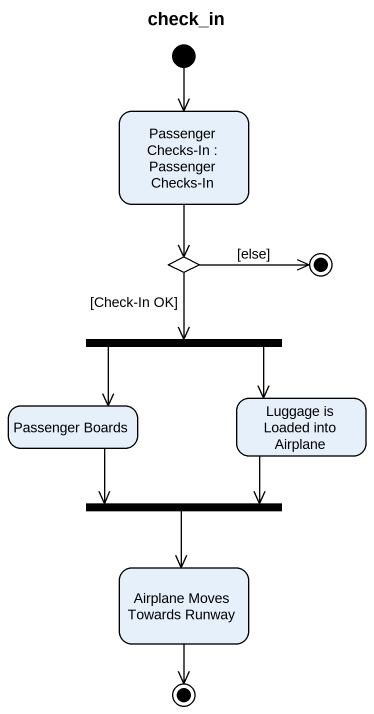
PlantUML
@startuml
title check_in
hide empty description
state "Passenger Checks-In : Passenger Checks-In" as Passenger_Checks_In
state final1 <<end>>
state choice1 <<choice>>
state fork1 <<fork>>
state "Passenger Boards" as Passenger_Boards
state "Luggage is Loaded into Airplane" as Luggage_is_Loaded_into
state fork2 <<join>>
state "Airplane Moves Towards Runway" as Airplane_Moves_Towards
state final2 <<end>>
[*] --> Passenger_Checks_In
Passenger_Checks_In --> choice1
choice1 -right-> final1 : [else]
choice1 --> fork1 : [Check-In OK]
fork1 --> Passenger_Boards
fork1 --> Luggage_is_Loaded_into
Passenger_Boards --> fork2
Luggage_is_Loaded_into --> fork2
fork2 --> Airplane_Moves_Towards
Airplane_Moves_Towards --> final2
@enduml
